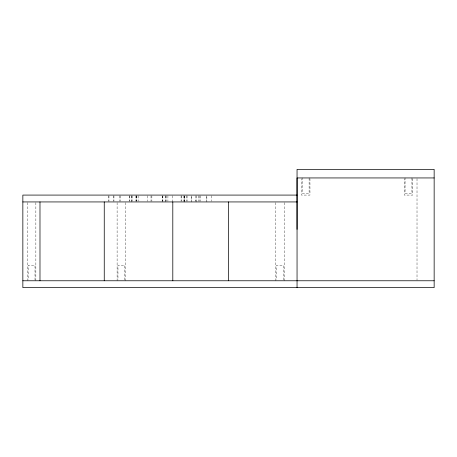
<?xml version="1.0" encoding="UTF-8"?>
<svg xmlns="http://www.w3.org/2000/svg" width="457" height="457" viewBox="0 0 457 457"><rect width="100%" height="100%" fill="white"/><g stroke="black" fill="none" stroke-linecap="round" stroke-linejoin="round"><path stroke-width="0.34" stroke-dasharray="2.29 1.71" d="M162.503 201.937L162.503 196.224M184.537 201.937L184.537 199.652M211.345 195.767L211.345 201.251M195.864 200.223L195.87 201.366M417.013 178.647L417.013 280.067M412.785 178.63L412.785 195.082L404.217 195.082L404.217 178.63M411.928 177.944L411.928 193.368L405.073 193.368L405.073 177.944M309.96 178.63L309.96 195.082L301.392 195.082L301.392 178.63M309.103 177.944L309.103 193.368L302.248 193.368L302.248 177.944M284.197 202.645L284.197 280.769M283.34 280.067L283.34 265.346L276.485 265.346L276.485 280.067M275.628 202.645L275.628 280.769M206.867 196.796L206.867 201.937M206.73 195.767L206.718 201.251M200.377 195.767L200.377 201.251M199.161 195.767L199.161 201.251M198.327 195.767L198.327 201.251M196.459 195.767L196.459 201.937M195.876 195.767L195.876 201.251M191.38 196.796L191.38 201.937M191.249 195.767L191.272 201.251M187.079 195.767L187.107 201.251M186.65 195.767L186.65 201.251M184.662 195.767L184.662 201.251M184.537 196.224L184.525 200.223M184.097 195.767L184.068 201.937M183.948 195.767L183.948 201.251M181.697 195.767L181.697 201.251M181.081 195.767L181.081 201.251M172.18 195.767L172.18 201.937M167.919 195.767L167.919 201.251M166.794 195.767L166.794 201.251M165.303 195.767L165.303 201.251M165.16 195.767L165.16 201.937M162.886 195.767L162.886 201.251M162.761 195.767L162.761 201.251M151.878 195.767L151.878 201.251M151.01 195.767L151.01 201.251M147.634 195.767L147.634 201.251M138.848 195.767L138.848 201.251M136.911 195.767L136.911 201.251M136.654 195.767L136.654 201.251M136.089 195.767L136.089 201.251M135.986 195.767L135.986 201.251M132.153 195.767L132.153 201.251M131.37 195.767L131.37 201.937M131.228 195.767L131.228 201.251M129.668 195.767L129.668 201.251M129.188 195.767L129.188 201.251M125.675 202.645L125.675 280.769M124.818 280.067L124.818 265.346L117.963 265.346L117.963 280.067M120.3 195.767L120.3 201.251M119.591 195.767L119.591 201.251M117.106 202.645L117.106 280.769M113.959 195.767L113.959 201.251M113.399 195.767L113.399 201.251M108.977 195.767L108.977 201.251M108.583 195.767L108.583 201.366M35.863 202.645L35.863 280.769M35.006 280.067L35.006 265.346L28.151 265.346L28.151 280.067M27.294 202.645L27.294 280.769"/><path stroke-width="0.69" d="M297.05 287.624L297.05 169.376L434.15 169.376L434.15 287.624L22.85 287.624L22.85 195.082L297.05 195.082M297.05 229.357L297.05 177.944L434.15 177.944M22.85 201.937L297.05 201.937M22.85 280.769L434.15 280.769M228.494 201.937L228.494 280.769M172.803 201.937L172.803 280.769M104.253 201.937L104.253 280.769M39.988 201.937L39.988 280.769"/></g></svg>
